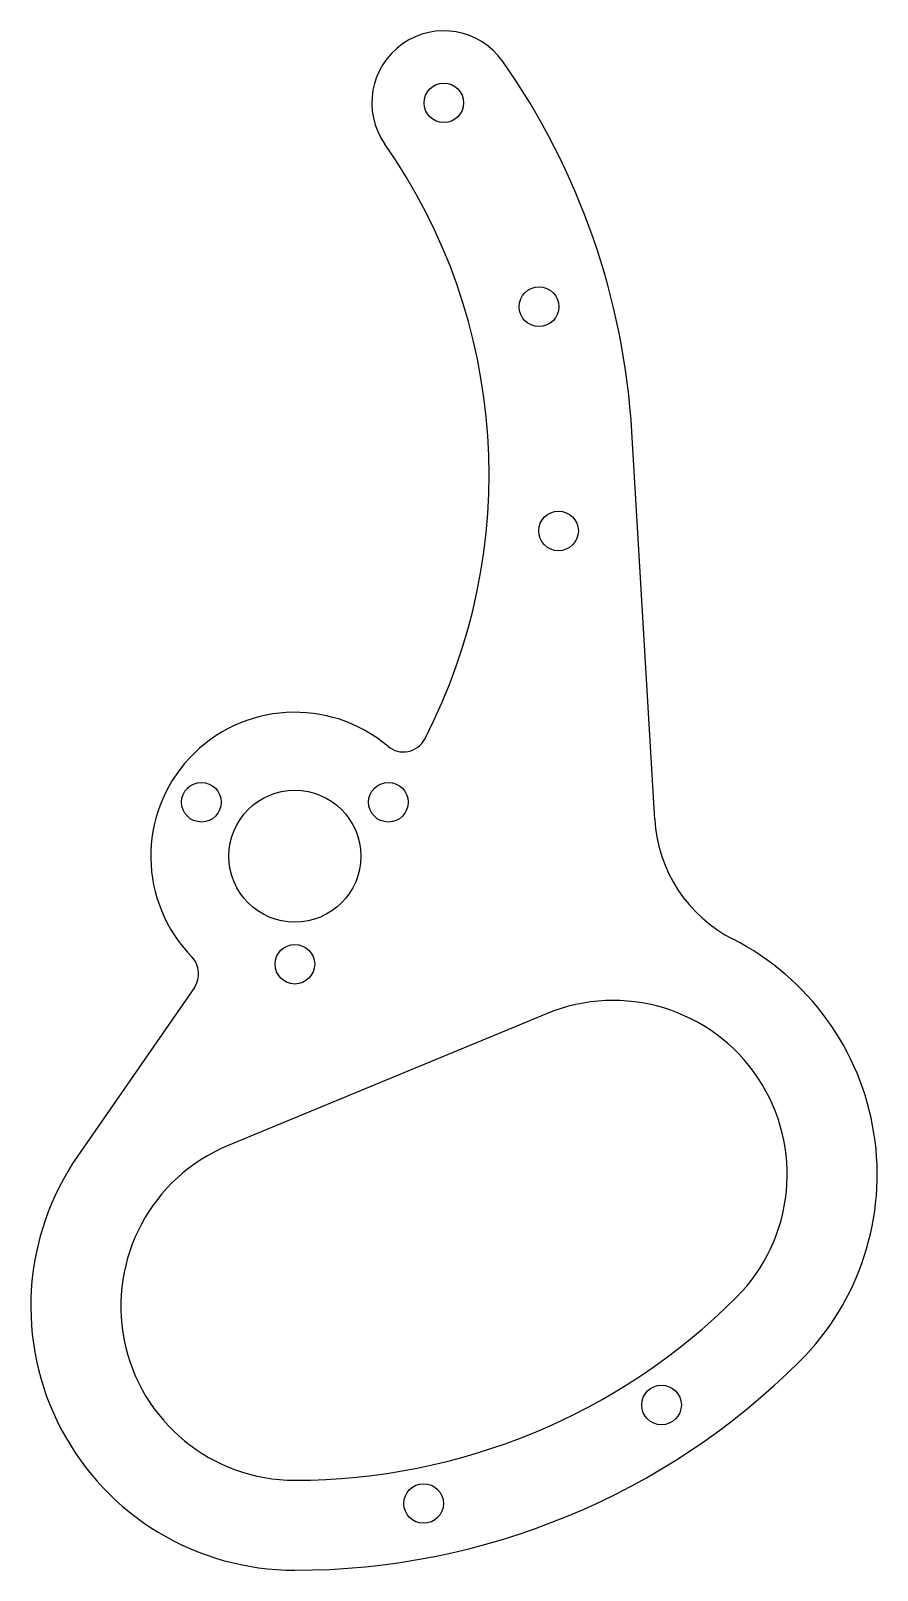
# Model space of a CAD drawing. Header units: millimetres. Extents: x -22 to 49, y -60 to 69.
import ezdxf

# ---------------------------------------------------------------- set-up
doc = ezdxf.new("R2010")
doc.units = ezdxf.units.MM

msp = doc.modelspace()

# ---------------------------------------------------------------- linework, layer by layer
at = {"color": 176, "linetype": 'Continuous', "lineweight": 25}
for p, q in [((29.98, 3.07), (28.08, 35.36)), ((-8.36, -10.93), (-18.09, -24.98)), ((20.97, -13.12), (-5.55, -24.1))]:
    msp.add_line(p, q, dxfattribs=at)
for centre, radius in [((12.41, 62.79), 1.65), ((20.34, 45.8), 1.65), ((21.97, 27.11), 1.65), ((-7.79, 4.5), 1.65), ((0, 0), 5.5), ((7.79, 4.5), 1.65), ((0, -9), 1.65), ((30.55, -45.73), 1.65), ((10.73, -53.94), 1.65)]:
    msp.add_circle(centre, radius, dxfattribs=at)
for centre, radius, start, end in [((12.41, 62.79), 6, 35, 215), ((-31.82, 31.82), 60, 3.3793, 35), ((-31.82, 31.82), 48, 332.6553, 35), ((0, 0), 12, 49.7802, 224.3769), ((9.04, 10.69), 2, 229.7802, 332.6553), ((41.96, 3.77), 12, 183.3793, 242.9819), ((26.52, -26.52), 22, 315, 62.9819), ((-10.01, -9.79), 2, 325.3029, 44.3769), ((26.52, -26.52), 14.5, 315, 112.5), ((0, -37.5), 14.5, 112.5, 270), ((0, -37.5), 22, 145.3029, 270), ((0, 0), 52, 270, 315), ((0, 0), 59.5, 270, 315)]:
    msp.add_arc(centre, radius, start, end, dxfattribs=at)

doc.saveas('drawing.dxf')
